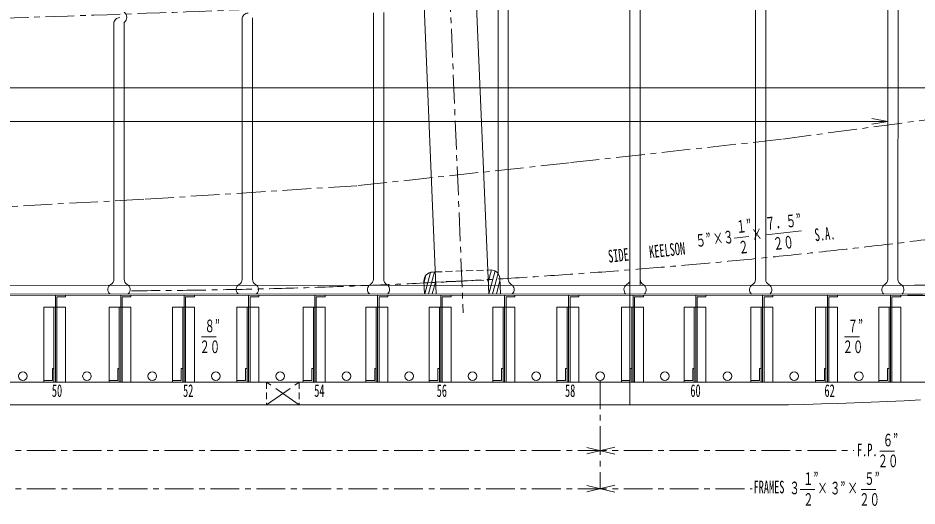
# Model space of a CAD drawing. Units: millimetres, scale not verified. Extents: x -28536 to 28536, y -20184 to 20184.
# Drawn here: x 7724 to 15556, y -181 to 4071 of the extents above; entities that cross this region are included whole.
import ezdxf
from ezdxf.enums import TextEntityAlignment as Align

# ---------------------------------------------------------------- set-up
doc = ezdxf.new("R2010")
doc.units = ezdxf.units.MM
doc.header["$LTSCALE"] = 50
doc.linetypes.add('CHAIN1', pattern=[8, 5, -1, 1, -1])
doc.linetypes.add('DASHED1', pattern=[1.8, 1.2, -0.6])
for name, color, linetype, lineweight in [('0-0_0', 3, 'Continuous', 18), ('0-1_芯', 4, 'CHAIN1', 18), ('0-2_寸法', 2, 'Continuous', 18)]:
    doc.layers.add(name, color=color, linetype=linetype, lineweight=lineweight)
doc.styles.add('ＭＳ ゴシック', font='')
doc.styles.get('ＭＳ ゴシック').set_extended_font_data('MS Gothic')

msp = doc.modelspace()

# ---------------------------------------------------------------- linework, layer by layer
at = {"layer": '0-0_0'}
for p, q in [((10949.95, 11622.51), (11367.05, 1666.37)), ((11408.43, 11601.58), (11824.66, 1666.25)), ((15300.48, 4335.28), (15300.48, 1792.34)), ((15390.2, 4345.86), (15390.13, 1792.31)), ((14148.62, 4259.31), (14148.54, 1792.55)), ((14238.34, 4269.88), (14238.26, 1790)), ((11995.36, 4157.71), (11995.28, 1790.59)), ((13054.97, 4213.61), (13054.97, 699.71)), ((13144.68, 4217.08), (13144.6, 1742.11)), ((10819.75, 4114.95), (10819.73, 1793.33)), ((10909.46, 4118.41), (10909.44, 1790.87)), ((11905.64, 4148.16), (11905.57, 1845)), ((8559.16, 4027.29), (8559.15, 1793.87)), ((8648.87, 4030.76), (8648.86, 1791.46)), ((9676.76, 4067.16), (9676.75, 1793.6)), ((9766.47, 4070.62), (9766.46, 1791.16)), ((11261.09, 1768.24), (11277.26, 1828.57)), ((11266.68, 1666.4), (11317.12, 1854.65)), ((11299.54, 1666.39), (11350.83, 1857.8)), ((11359.02, 1858.1), (11334.07, 1857.19)), ((11841.74, 1875.57), (11815.93, 1874.64)), ((11820.32, 1769.85), (11848.63, 1875.51)), ((11825.43, 1666.25), (11879.28, 1867.22)), ((11858.29, 1666.24), (11906.03, 1844.38)), ((11920.63, 1802.61), (11926.35, 1666.23)), ((-16682.38, 1749.82), (15472.37, 1741.51)), ((11260.69, 1777.85), (11265.36, 1666.4)), ((11332.41, 1666.38), (11362.37, 1778.17)), ((11891.16, 1666.23), (11921.59, 1779.79)), ((-16695.47, 1660.93), (15472.32, 1652.61)), ((-16682.39, 1673.62), (15472.32, 1665.31)), ((8049.55, 1654.53), (8049.36, 900.31)), ((8138.17, 1654.51), (8138.17, 1640.94)), ((8618.73, 1654.38), (8618.53, 900.31)), ((8707.34, 1654.36), (8707.34, 1640.94)), ((9171.88, 1654.24), (9171.68, 900.31)), ((9260.5, 1654.22), (9260.5, 1640.94)), ((9732.56, 1654.09), (9732.36, 900.31)), ((9821.17, 1654.07), (9821.17, 1640.94)), ((10309.66, 1653.94), (10309.47, 900.31)), ((10398.28, 1653.92), (10398.28, 1640.94)), ((10856.87, 1653.8), (10856.68, 900.31)), ((10945.49, 1653.78), (10945.49, 1640.94)), ((11365.28, 1666.37), (11366.81, 1672.09)), ((11407.99, 1653.66), (11407.79, 900.31)), ((11496.6, 1653.64), (11496.6, 1640.94)), ((11924.03, 1666.23), (11926.03, 1673.7)), ((11963.1, 1653.52), (11962.9, 899.3)), ((12051.71, 1653.49), (12051.71, 1639.92)), ((12520.51, 1653.37), (12520.31, 900.03)), ((12609.13, 1653.35), (12609.13, 1640.65)), ((13083.13, 1653.23), (13082.94, 899.88)), ((13171.75, 1653.2), (13171.75, 1640.5)), ((13628.78, 1652.65), (13628.59, 899.3)), ((13717.4, 1653.06), (13717.4, 1639.92)), ((14210.38, 1652.94), (14210.18, 899.59)), ((14298.99, 1652.91), (14298.99, 1640.21)), ((14774.87, 1652.79), (14774.68, 899.44)), ((14863.49, 1652.77), (14863.49, 1640.07)), ((15325.14, 1652.65), (15324.95, 899.3)), ((15413.76, 1652.62), (15413.76, 1639.92)), ((8061.97, 1640.96), (8138.17, 1640.94)), ((8061.97, 1640.96), (8061.97, 900.31)), ((8631.14, 1640.96), (8707.34, 1640.94)), ((8631.14, 1640.96), (8631.14, 900.31)), ((9184.3, 1640.96), (9260.5, 1640.94)), ((9184.3, 1640.96), (9184.3, 900.31)), ((9744.97, 1640.96), (9821.17, 1640.94)), ((9744.97, 1640.96), (9744.97, 900.31)), ((10322.08, 1640.96), (10398.28, 1640.94)), ((10322.08, 1640.96), (10322.08, 900.31)), ((10869.29, 1640.96), (10945.49, 1640.94)), ((10869.29, 1640.96), (10869.29, 900.31)), ((11420.4, 1640.96), (11496.6, 1640.94)), ((11420.4, 1640.96), (11420.4, 900.31)), ((11975.51, 1639.94), (12051.71, 1639.92)), ((11975.51, 1639.94), (11975.51, 899.3)), ((12532.93, 1640.67), (12609.13, 1640.65)), ((12532.93, 1640.67), (12532.93, 900.03)), ((13095.55, 1640.52), (13171.75, 1640.5)), ((13095.55, 1640.52), (13095.55, 899.88)), ((13641.2, 1639.94), (13717.4, 1639.92)), ((13641.2, 1639.94), (13641.2, 899.3)), ((14222.79, 1640.23), (14298.99, 1640.21)), ((14222.79, 1640.23), (14222.79, 899.59)), ((14787.29, 1640.09), (14863.49, 1640.07)), ((14787.29, 1640.09), (14787.29, 899.44)), ((15337.56, 1639.94), (15337.56, 899.3)), ((15337.56, 1639.94), (15413.76, 1639.92)), ((7947.55, 1551.41), (7947.55, 900.31)), ((8138.17, 1551.41), (7947.55, 1551.41)), ((8036.57, 1551.41), (8036.57, 900.31)), ((8138.17, 1551.41), (8138.17, 900.31)), ((8516.72, 1551.41), (8516.72, 900.31)), ((8707.34, 1551.41), (8516.72, 1551.41)), ((8605.74, 1551.41), (8605.74, 900.31)), ((8707.34, 1551.41), (8707.34, 900.31)), ((9069.88, 1551.41), (9069.88, 900.31)), ((9260.5, 1551.41), (9069.88, 1551.41)), ((9158.9, 1551.41), (9158.9, 900.31)), ((9260.5, 1551.41), (9260.5, 900.31)), ((9630.55, 1551.41), (9630.55, 900.31)), ((9821.17, 1551.41), (9630.55, 1551.41)), ((9719.57, 1551.41), (9719.57, 900.31)), ((9821.17, 1551.41), (9821.17, 900.31)), ((10207.66, 1551.41), (10207.66, 900.31)), ((10398.28, 1551.41), (10207.66, 1551.41)), ((10296.68, 1551.41), (10296.68, 900.31)), ((10398.28, 1551.41), (10398.28, 900.31)), ((10754.87, 1551.41), (10754.87, 900.31)), ((10945.49, 1551.41), (10754.87, 1551.41)), ((10843.89, 1551.41), (10843.89, 900.31)), ((10945.49, 1551.41), (10945.49, 900.31)), ((11305.98, 1551.41), (11305.98, 900.31)), ((11496.6, 1551.41), (11305.98, 1551.41)), ((11395, 1551.41), (11395, 900.31)), ((11496.6, 1551.41), (11496.6, 900.31)), ((11861.1, 1550.4), (11861.1, 899.3)), ((12051.71, 1550.4), (11861.1, 1550.4)), ((11950.11, 1550.4), (11950.11, 899.3)), ((12051.71, 1550.4), (12051.71, 899.3)), ((12418.51, 1551.12), (12418.51, 900.03)), ((12609.13, 1551.12), (12418.51, 1551.12)), ((12507.53, 1551.12), (12507.53, 900.03)), ((12609.13, 1551.12), (12609.13, 900.03)), ((12981.13, 1550.98), (12981.13, 899.88)), ((13171.75, 1550.98), (12981.13, 1550.98)), ((13070.15, 1550.98), (13070.15, 899.88)), ((13171.75, 1550.98), (13171.75, 899.88)), ((13526.78, 1550.4), (13526.78, 899.3)), ((13717.4, 1550.4), (13526.78, 1550.4)), ((13615.8, 1550.4), (13615.8, 899.3)), ((13717.4, 1550.4), (13717.4, 899.3)), ((14108.37, 1550.68), (14108.37, 899.59)), ((14298.99, 1550.68), (14108.37, 1550.68)), ((14197.39, 1550.68), (14197.39, 899.59)), ((14298.99, 1550.68), (14298.99, 899.59)), ((14672.87, 1550.54), (14672.87, 899.44)), ((14863.49, 1550.54), (14672.87, 1550.54)), ((14761.89, 1550.54), (14761.89, 899.44)), ((14863.49, 1550.54), (14863.49, 899.44)), ((15413.76, 1550.4), (15223.14, 1550.4)), ((15223.14, 1550.4), (15223.14, 899.3)), ((15312.16, 1550.4), (15312.16, 899.3)), ((15413.76, 1550.4), (15413.76, 899.3)), ((8023.75, 1018.24), (8036.57, 1018.24)), ((8023.75, 913.01), (8023.75, 1018.24)), ((8592.92, 1018.24), (8605.74, 1018.24)), ((8592.92, 913.01), (8592.92, 1018.24)), ((9146.08, 1018.24), (9158.9, 1018.24)), ((9146.08, 913.01), (9146.08, 1018.24)), ((9706.75, 1018.24), (9719.57, 1018.24)), ((9706.75, 913.01), (9706.75, 1018.24)), ((10283.86, 1018.24), (10296.68, 1018.24)), ((10283.86, 913.01), (10283.86, 1018.24)), ((10831.07, 1018.24), (10843.89, 1018.24)), ((10831.07, 913.01), (10831.07, 1018.24)), ((11382.18, 1018.24), (11395, 1018.24)), ((11382.18, 913.01), (11382.18, 1018.24)), ((11937.3, 1017.22), (11950.11, 1017.22)), ((11937.3, 912), (11937.3, 1017.22)), ((12494.71, 1017.95), (12507.53, 1017.95)), ((12494.71, 912.73), (12494.71, 1017.95)), ((13057.33, 1017.8), (13070.15, 1017.8)), ((13057.33, 912.58), (13057.33, 1017.8)), ((13602.98, 1017.22), (13615.8, 1017.22)), ((13602.98, 912), (13602.98, 1017.22)), ((14184.57, 1017.51), (14197.39, 1017.51)), ((14184.57, 912.29), (14184.57, 1017.51)), ((14749.07, 1017.37), (14761.89, 1017.37)), ((14749.07, 912.14), (14749.07, 1017.37)), ((15299.34, 1017.22), (15312.16, 1017.22)), ((15299.34, 912), (15299.34, 1017.22)), ((-19158.76, 899.3), (15843.33, 899.3)), ((7947.55, 913.01), (8023.75, 913.01)), ((8516.72, 913.01), (8592.92, 913.01)), ((9069.88, 913.01), (9146.08, 913.01)), ((9630.55, 913.01), (9706.75, 913.01)), ((10207.66, 913.01), (10283.86, 913.01)), ((10754.87, 913.01), (10831.07, 913.01)), ((11305.98, 913.01), (11382.18, 913.01)), ((11861.1, 912), (11937.3, 912)), ((12418.51, 912.73), (12494.71, 912.73)), ((12981.13, 912.58), (13057.33, 912.58)), ((13526.78, 912), (13602.98, 912)), ((14108.37, 912.29), (14184.57, 912.29)), ((14672.87, 912.14), (14749.07, 912.14)), ((15223.14, 912), (15299.34, 912)), ((-18963.55, 699.71), (14434.86, 699.71))]:
    msp.add_line(p, q, dxfattribs=at)
at = {"layer": '0-0_0', "color": 1, "linetype": 'DASHED1'}
for p, q in [((11359.02, 1858.1), (11815.93, 1874.64)), ((11362.69, 1770.5), (11819.6, 1787.04)), ((9888.69, 899.3), (9888.69, 699.71)), ((10173.43, 899.3), (10173.43, 699.71))]:
    msp.add_line(p, q, dxfattribs=at)
at = {"layer": '0-0_0'}
msp.add_lwpolyline([(14434.86, 699.71), (14578.97, 704.1), (14723.07, 708.61), (14867.17, 713.34), (15011.26, 718.41), (15155.33, 723.92), (15299.37, 729.99), (15443.39, 736.74), (15587.37, 744.24)], dxfattribs=at)
for centre in [(7766.56, 950.51), (8324.65, 950.51), (8893.82, 950.51), (9446.97, 950.51), (10007.65, 950.51), (10584.76, 950.51), (11131.96, 950.51), (11683.08, 950.51), (12238.19, 949.55), (12795.6, 950.51), (13358.23, 950.13), (13903.88, 949.55), (14485.47, 949.84), (15049.97, 949.69)]:
    msp.add_circle(centre, 37.64, dxfattribs=at)
for centre, radius, start, end in [((8609.08, 4023.74), 50.05, 88.47778, 184.07187), ((8616.12, 4075.94), 55.8, 305.93665, 54.06346), ((9726.68, 4063.61), 50.05, 88.47778, 184.07187), ((15482.71, 13576.17), 11834.67, 269.94993, 279.61903), ((11336.82, 1781.04), 76.2, 92.07314, 182.39893), ((11844.5, 1799.42), 76.2, 2.39893, 92.07314), ((15482.71, 13576.17), 11923.57, 269.95006, 280.25055), ((15482.71, 13576.17), 11910.86, 269.95005, 279.97087), ((8557.97, 1705.2), 50.99, 119.17082, 228.33151), ((8508.35, 1794.08), 50.8, 299.17082, 0), ((8699.6, 1794.03), 50.8, 179.97035, 240.79952), ((8649.94, 1705.17), 50.99, 311.63884, 60.79952), ((9675.56, 1704.91), 50.99, 119.17082, 228.33151), ((9625.95, 1793.79), 50.8, 299.17082, 0), ((9817.19, 1793.74), 50.8, 179.97035, 240.79952), ((9767.53, 1704.88), 50.99, 311.63884, 60.79952), ((10818.54, 1704.61), 50.99, 119.17082, 228.33151), ((10768.93, 1793.49), 50.8, 299.17082, 0), ((10960.17, 1793.45), 50.8, 179.97035, 240.79952), ((10910.51, 1704.59), 50.99, 311.63884, 60.79952), ((11258.48, 1842.98), 76.2, 271.94682, 272.07314), ((12046.01, 1793.16), 50.8, 179.97035, 240.79952), ((11996.35, 1704.31), 50.99, 311.63884, 60.79952), ((13053.78, 1703.45), 50.99, 119.17082, 228.33151), ((13004.17, 1792.34), 50.8, 299.17082, 0), ((13195.42, 1792.29), 50.8, 179.97035, 240.79952), ((13145.76, 1703.43), 50.99, 311.63884, 60.79952), ((14147.36, 1703.75), 50.99, 119.17082, 228.33151), ((14097.74, 1792.63), 50.8, 299.17082, 0), ((14288.99, 1792.58), 50.8, 179.97035, 240.79952), ((14239.33, 1703.73), 50.99, 311.63884, 60.79952), ((15299.3, 1703.45), 50.99, 119.17082, 228.33151), ((15249.68, 1792.34), 50.8, 299.17082, 0), ((15440.93, 1792.29), 50.8, 179.97035, 240.79952), ((15391.27, 1703.43), 50.99, 311.63884, 60.79952)]:
    msp.add_arc(centre, radius, start, end, dxfattribs=at)
at = {"layer": '0-1_芯'}
for p, q in [((11164.29, 11967.7), (11602.68, 1503.36)), ((9888.69, 699.71), (10173.43, 899.3)), ((10173.43, 699.71), (9888.69, 899.3)), ((12795.6, 913.88), (12795.6, -30.87)), ((12923.46, 271.89), (12667.75, 332.21)), ((12923.46, 332.21), (12667.75, 271.89)), ((5800.85, 302.05), (15006.27, 302.05)), ((-8598.43, -30.87), (14119.9, -30.87)), ((12923.46, -61.04), (12667.75, -0.71)), ((12923.46, -0.71), (12667.75, -61.04))]:
    msp.add_line(p, q, dxfattribs=at)
msp.add_lwpolyline([(1393.52, 2223.71), (3253.34, 2278.3), (5113.54, 2317.12), (6972.68, 2392.13), (8830.66, 2491.48), (10687.4, 2610.17), (12537.16, 2810.9), (14386.53, 3015.48), (16230.53, 3263.25), (18068.05, 3555.6), (19902.04, 3869.41)], dxfattribs=at)
for centre, radius, start, end in [((-5109.17, 396659.89), 392796.56, 270.27359, 272.42179), ((8436.36, 60007.75), 58314.37, 270.27, 278.94411)]:
    msp.add_arc(centre, radius, start, end, dxfattribs=at)
at = {"layer": '0-2_寸法'}
for p, q in [((-2819.18, 3462.56), (15747.04, 3462.56)), ((15300.48, 3169.8), (15162.61, 3194.11)), ((14240.47, 2182.63), (14548.84, 2216.09)), ((13963.08, 2152.54), (14090.57, 2166.37)), ((9322.65, 1292.32), (9450.89, 1292.32)), ((14925.28, 1292.32), (15053.52, 1292.32)), ((15230.89, 298.15), (15359.13, 298.15)), ((14536.92, -37.85), (14665.16, -37.85)), ((15070.1, -37.85), (15198.34, -37.85))]:
    msp.add_line(p, q, dxfattribs=at)
msp.add_lwpolyline([(241.48, 3169.8), (15300.48, 3169.8), (15162.61, 3145.48)], dxfattribs=at)

# ---------------------------------------------------------------- texts
at = {"layer": '0-2_寸法', "style": 'ＭＳ ゴシック', "width": 0.6}
for s, rotation, p in [('７．５”', 6.192, (14243.02, 2190.42)), ('１”', 6.192, (13988.7, 2162.83)), ('５”', 6.192, (13636.36, 2041.45)), ('×', 6.192, (13787.85, 2057.88)), ('３', 6.192, (13877.38, 2068.77)), ('×', 6.192, (14125.54, 2094.32)), ('S.A.', 6.204, (14672.81, 2092.5)), ('SIDE    KEELSON', 6.204, (12874.39, 1905.69)), ('２', 6.192, (14009.12, 1982.18)), ('２０', 6.192, (14311.87, 2015.02))]:
    msp.add_text(s, height=110, rotation=rotation, dxfattribs=at).set_placement(p, align=Align.BOTTOM_LEFT)
for s, p in [('８”', (9349.22, 1299.78)), ('７”', (14951.86, 1299.78)), ('２０', (9305.05, 1117.98)), ('２０', (14907.69, 1117.98)), ('50', (8018.54, 736.52)), ('52', (9161.54, 736.52)), ('54', (10304.54, 736.52)), ('56', (11371.34, 736.52)), ('58', (12488.94, 736.52)), ('60', (13581.14, 736.52)), ('62', (14749.54, 736.52)), ('６”', (15257.47, 305.62)), ('F.P.', (15032.66, 219.56)), ('２０', (15213.29, 123.82)), ('１”', (14563.49, -30.38)), ('５”', (15096.67, -30.38)), ('FRAMES', (14131.42, -103.61)), ('３', (14444.37, -111.8)), ('×', (14688.08, -113.26)), ('３”', (14797.91, -113.05)), ('×', (14950.3, -113.05)), ('２', (14564.31, -212.19)), ('２０', (15052.5, -212.19))]:
    msp.add_text(s, height=110, dxfattribs=at).set_placement(p, align=Align.BOTTOM_LEFT)

doc.saveas('drawing.dxf')
